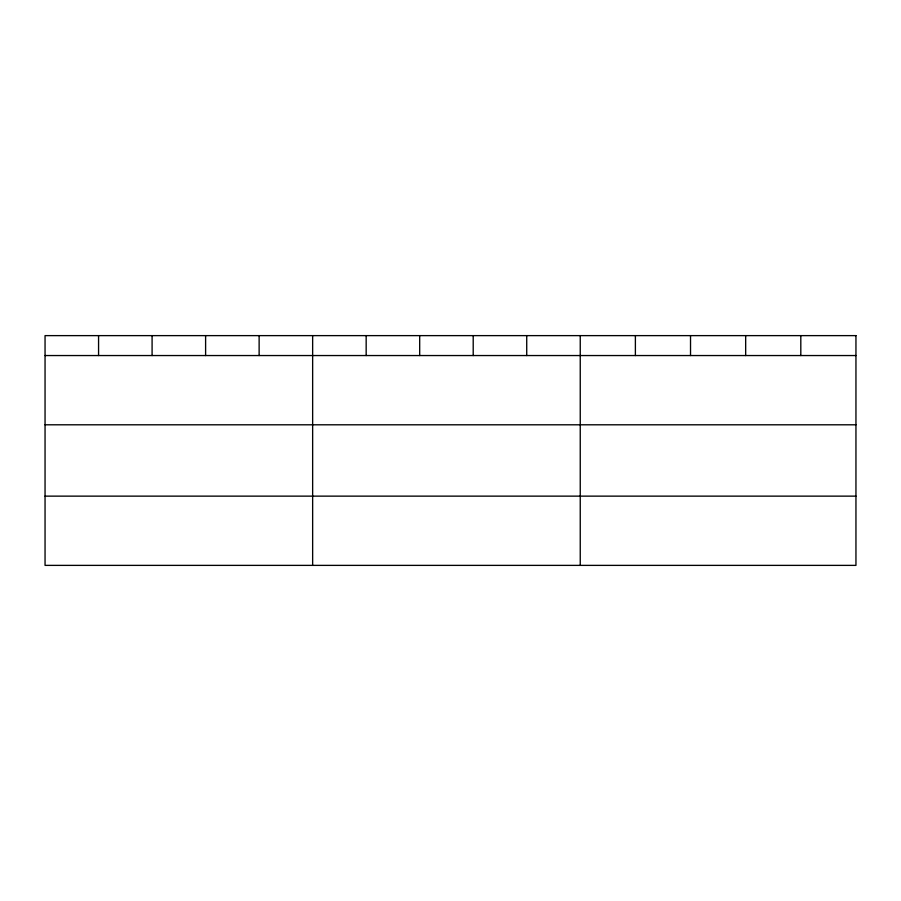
<?xml version="1.0" encoding="UTF-8"?>
<svg xmlns="http://www.w3.org/2000/svg" width="901" height="901" viewBox="0 0 901 901"><rect width="100%" height="100%" fill="white"/><g stroke="black" fill="none" stroke-linecap="round" stroke-linejoin="round"><path stroke-width="1.35" d="M45.05 355.546L855.95 355.546M45.05 424.799L855.95 424.799M45.05 496.136L855.95 496.136M800.809 335.623L800.809 355.546M745.668 335.623L745.668 355.546M690.526 335.623L690.526 355.546M635.385 335.623L635.385 355.546M580.244 335.623L580.244 565.377M526.725 335.623L526.725 355.546M473.205 335.623L473.205 355.546M419.686 335.623L419.686 355.546M366.166 335.623L366.166 355.546M312.647 335.623L312.647 565.377M259.128 335.623L259.128 355.546M205.608 335.623L205.608 355.546M152.089 335.623L152.089 355.546M98.569 335.623L98.569 355.546M855.95 335.623L45.05 335.623L45.05 565.377L855.95 565.377L855.95 335.623"/></g></svg>
